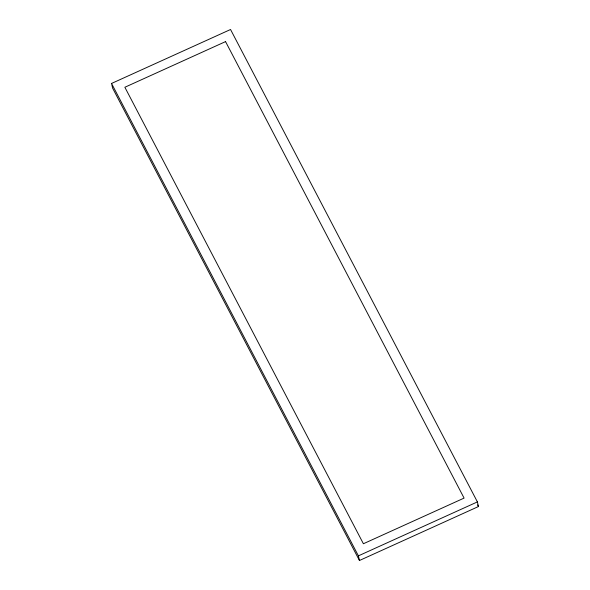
<?xml version="1.0" encoding="UTF-8"?>
<svg xmlns="http://www.w3.org/2000/svg" width="590" height="590" viewBox="0 0 590 590"><rect width="100%" height="100%" fill="white"/><g stroke="black" fill="none" stroke-linecap="round" stroke-linejoin="round"><path stroke-width="0.89" d="M111.547 83.456L230.543 29.5L477.406 501.906L478.453 506.545L359.457 560.5L112.594 88.094L111.547 83.456L358.41 555.854L359.457 560.5M358.41 555.854L477.406 501.906M477.598 504.915L478.453 506.545M225.55 41.61L124.866 87.261L363.403 543.744L464.087 498.093L225.55 41.61"/></g></svg>
